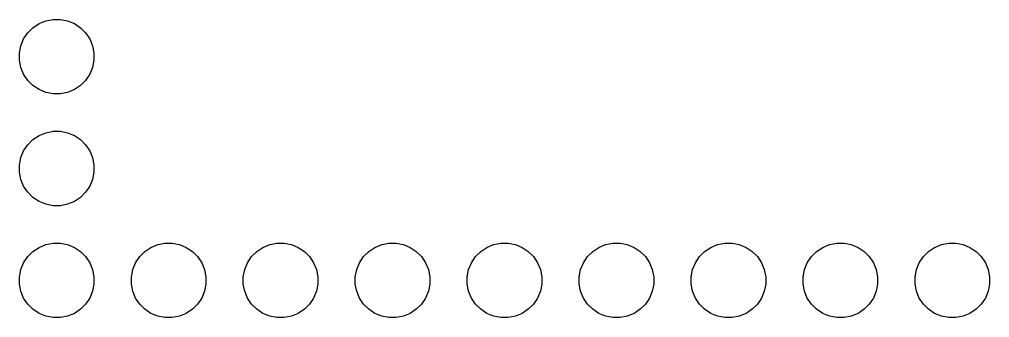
# Model space of a CAD drawing. Header units: millimetres. Extents: x 71 to 173, y -157 to -95.
# Drawn here: x 151.45 to 173.47, y -132.19 to -125.41 of the extents above; entities that cross this region are included whole.
import ezdxf

# ---------------------------------------------------------------- set-up
doc = ezdxf.new("R2010")
doc.units = ezdxf.units.MM
doc.layers.add('B.Mask', color=4, linetype='CONTINUOUS', true_color=0x02ffee)

msp = doc.modelspace()

# ---------------------------------------------------------------- linework, layer by layer
at = {"layer": 'B.Mask', "linetype": 'CONTINUOUS'}
for p, q in [((151.899313, -125.510367), (152.053258, -125.446601)), ((152.053258, -125.446601), (152.216685, -125.414093)), ((152.216685, -125.414093), (152.383315, -125.414093)), ((152.383315, -125.414093), (152.546742, -125.446601)), ((152.546742, -125.446601), (152.700687, -125.510367)), ((151.642941, -125.720766), (151.760766, -125.602941)), ((151.760766, -125.602941), (151.899313, -125.510367)), ((152.700687, -125.510367), (152.839234, -125.602941)), ((152.839234, -125.602941), (152.957059, -125.720766)), ((151.486601, -126.013258), (151.550367, -125.859313)), ((151.550367, -125.859313), (151.642941, -125.720766)), ((152.957059, -125.720766), (153.049633, -125.859313)), ((153.049633, -125.859313), (153.113399, -126.013258)), ((151.454093, -126.176685), (151.486601, -126.013258)), ((153.113399, -126.013258), (153.145907, -126.176685)), ((151.454093, -126.343315), (151.454093, -126.176685)), ((151.486601, -126.506742), (151.454093, -126.343315)), ((153.145907, -126.343315), (153.113399, -126.506742)), ((153.145907, -126.176685), (153.145907, -126.343315)), ((151.550367, -126.660687), (151.486601, -126.506742)), ((153.113399, -126.506742), (153.049633, -126.660687)), ((151.642941, -126.799234), (151.550367, -126.660687)), ((153.049633, -126.660687), (152.957059, -126.799234)), ((151.760766, -126.917059), (151.642941, -126.799234)), ((151.899313, -127.009633), (151.760766, -126.917059)), ((152.839234, -126.917059), (152.700687, -127.009633)), ((152.957059, -126.799234), (152.839234, -126.917059)), ((152.053258, -127.073399), (151.899313, -127.009633)), ((152.216685, -127.105907), (152.053258, -127.073399)), ((152.383315, -127.105907), (152.216685, -127.105907)), ((152.546742, -127.073399), (152.383315, -127.105907)), ((152.700687, -127.009633), (152.546742, -127.073399)), ((151.760766, -128.142941), (151.899313, -128.050367)), ((151.899313, -128.050367), (152.053258, -127.986601)), ((152.053258, -127.986601), (152.216685, -127.954093)), ((152.216685, -127.954093), (152.383315, -127.954093)), ((152.383315, -127.954093), (152.546742, -127.986601)), ((152.546742, -127.986601), (152.700687, -128.050367)), ((152.700687, -128.050367), (152.839234, -128.142941)), ((151.550367, -128.399313), (151.642941, -128.260766)), ((151.642941, -128.260766), (151.760766, -128.142941)), ((152.839234, -128.142941), (152.957059, -128.260766)), ((152.957059, -128.260766), (153.049633, -128.399313)), ((151.486601, -128.553258), (151.550367, -128.399313)), ((153.049633, -128.399313), (153.113399, -128.553258)), ((151.454093, -128.716685), (151.486601, -128.553258)), ((151.454093, -128.883315), (151.454093, -128.716685)), ((153.113399, -128.553258), (153.145907, -128.716685)), ((153.145907, -128.716685), (153.145907, -128.883315)), ((151.486601, -129.046742), (151.454093, -128.883315)), ((153.145907, -128.883315), (153.113399, -129.046742)), ((151.550367, -129.200687), (151.486601, -129.046742)), ((151.642941, -129.339234), (151.550367, -129.200687)), ((153.049633, -129.200687), (152.957059, -129.339234)), ((153.113399, -129.046742), (153.049633, -129.200687)), ((151.760766, -129.457059), (151.642941, -129.339234)), ((152.957059, -129.339234), (152.839234, -129.457059)), ((151.899313, -129.549633), (151.760766, -129.457059)), ((152.053258, -129.613399), (151.899313, -129.549633)), ((152.216685, -129.645907), (152.053258, -129.613399)), ((152.383315, -129.645907), (152.216685, -129.645907)), ((152.546742, -129.613399), (152.383315, -129.645907)), ((152.700687, -129.549633), (152.546742, -129.613399)), ((152.839234, -129.457059), (152.700687, -129.549633)), ((151.899313, -130.590367), (152.053258, -130.526601)), ((152.053258, -130.526601), (152.216685, -130.494093)), ((152.216685, -130.494093), (152.383315, -130.494093)), ((152.383315, -130.494093), (152.546742, -130.526601)), ((152.546742, -130.526601), (152.700687, -130.590367)), ((154.439313, -130.590367), (154.593258, -130.526601)), ((154.593258, -130.526601), (154.756685, -130.494093)), ((154.756685, -130.494093), (154.923315, -130.494093)), ((154.923315, -130.494093), (155.086742, -130.526601)), ((155.086742, -130.526601), (155.240687, -130.590367)), ((156.979313, -130.590367), (157.133258, -130.526601)), ((157.133258, -130.526601), (157.296685, -130.494093)), ((157.296685, -130.494093), (157.463315, -130.494093)), ((157.463315, -130.494093), (157.626742, -130.526601)), ((157.626742, -130.526601), (157.780687, -130.590367)), ((159.519313, -130.590367), (159.673258, -130.526601)), ((159.673258, -130.526601), (159.836685, -130.494093)), ((159.836685, -130.494093), (160.003315, -130.494093)), ((160.003315, -130.494093), (160.166742, -130.526601)), ((160.166742, -130.526601), (160.320687, -130.590367)), ((162.059313, -130.590367), (162.213258, -130.526601)), ((162.213258, -130.526601), (162.376685, -130.494093)), ((162.376685, -130.494093), (162.543315, -130.494093)), ((162.543315, -130.494093), (162.706742, -130.526601)), ((162.706742, -130.526601), (162.860687, -130.590367)), ((164.599313, -130.590367), (164.753258, -130.526601)), ((164.753258, -130.526601), (164.916685, -130.494093)), ((164.916685, -130.494093), (165.083315, -130.494093)), ((165.083315, -130.494093), (165.246742, -130.526601)), ((165.246742, -130.526601), (165.400687, -130.590367)), ((167.139313, -130.590367), (167.293258, -130.526601)), ((167.293258, -130.526601), (167.456685, -130.494093)), ((167.456685, -130.494093), (167.623315, -130.494093)), ((167.623315, -130.494093), (167.786742, -130.526601)), ((167.786742, -130.526601), (167.940687, -130.590367)), ((169.679313, -130.590367), (169.833258, -130.526601)), ((169.833258, -130.526601), (169.996685, -130.494093)), ((169.996685, -130.494093), (170.163315, -130.494093)), ((170.163315, -130.494093), (170.326742, -130.526601)), ((170.326742, -130.526601), (170.480687, -130.590367)), ((172.219313, -130.590367), (172.373258, -130.526601)), ((172.373258, -130.526601), (172.536685, -130.494093)), ((172.536685, -130.494093), (172.703315, -130.494093)), ((172.703315, -130.494093), (172.866742, -130.526601)), ((172.866742, -130.526601), (173.020687, -130.590367)), ((151.642941, -130.800766), (151.760766, -130.682941)), ((151.760766, -130.682941), (151.899313, -130.590367)), ((152.700687, -130.590367), (152.839234, -130.682941)), ((152.839234, -130.682941), (152.957059, -130.800766)), ((154.182941, -130.800766), (154.300766, -130.682941)), ((154.300766, -130.682941), (154.439313, -130.590367)), ((155.240687, -130.590367), (155.379234, -130.682941)), ((155.379234, -130.682941), (155.497059, -130.800766)), ((156.722941, -130.800766), (156.840766, -130.682941)), ((156.840766, -130.682941), (156.979313, -130.590367)), ((157.780687, -130.590367), (157.919234, -130.682941)), ((157.919234, -130.682941), (158.037059, -130.800766)), ((159.262941, -130.800766), (159.380766, -130.682941)), ((159.380766, -130.682941), (159.519313, -130.590367)), ((160.320687, -130.590367), (160.459234, -130.682941)), ((160.459234, -130.682941), (160.577059, -130.800766)), ((161.802941, -130.800766), (161.920766, -130.682941)), ((161.920766, -130.682941), (162.059313, -130.590367)), ((162.860687, -130.590367), (162.999234, -130.682941)), ((162.999234, -130.682941), (163.117059, -130.800766)), ((164.342941, -130.800766), (164.460766, -130.682941)), ((164.460766, -130.682941), (164.599313, -130.590367)), ((165.400687, -130.590367), (165.539234, -130.682941)), ((165.539234, -130.682941), (165.657059, -130.800766)), ((166.882941, -130.800766), (167.000766, -130.682941)), ((167.000766, -130.682941), (167.139313, -130.590367)), ((167.940687, -130.590367), (168.079234, -130.682941)), ((168.079234, -130.682941), (168.197059, -130.800766)), ((169.422941, -130.800766), (169.540766, -130.682941)), ((169.540766, -130.682941), (169.679313, -130.590367)), ((170.480687, -130.590367), (170.619234, -130.682941)), ((170.619234, -130.682941), (170.737059, -130.800766)), ((171.962941, -130.800766), (172.080766, -130.682941)), ((172.080766, -130.682941), (172.219313, -130.590367)), ((173.020687, -130.590367), (173.159234, -130.682941)), ((173.159234, -130.682941), (173.277059, -130.800766)), ((151.486601, -131.093258), (151.550367, -130.939313)), ((151.550367, -130.939313), (151.642941, -130.800766)), ((152.957059, -130.800766), (153.049633, -130.939313)), ((153.049633, -130.939313), (153.113399, -131.093258)), ((154.026601, -131.093258), (154.090367, -130.939313)), ((154.090367, -130.939313), (154.182941, -130.800766)), ((155.497059, -130.800766), (155.589633, -130.939313)), ((155.589633, -130.939313), (155.653399, -131.093258)), ((156.566601, -131.093258), (156.630367, -130.939313)), ((156.630367, -130.939313), (156.722941, -130.800766)), ((158.037059, -130.800766), (158.129633, -130.939313)), ((158.129633, -130.939313), (158.193399, -131.093258)), ((159.106601, -131.093258), (159.170367, -130.939313)), ((159.170367, -130.939313), (159.262941, -130.800766)), ((160.577059, -130.800766), (160.669633, -130.939313)), ((160.669633, -130.939313), (160.733399, -131.093258)), ((161.646601, -131.093258), (161.710367, -130.939313)), ((161.710367, -130.939313), (161.802941, -130.800766)), ((163.117059, -130.800766), (163.209633, -130.939313)), ((163.209633, -130.939313), (163.273399, -131.093258)), ((164.186601, -131.093258), (164.250367, -130.939313)), ((164.250367, -130.939313), (164.342941, -130.800766)), ((165.657059, -130.800766), (165.749633, -130.939313)), ((165.749633, -130.939313), (165.813399, -131.093258)), ((166.726601, -131.093258), (166.790367, -130.939313)), ((166.790367, -130.939313), (166.882941, -130.800766)), ((168.197059, -130.800766), (168.289633, -130.939313)), ((168.289633, -130.939313), (168.353399, -131.093258)), ((169.266601, -131.093258), (169.330367, -130.939313)), ((169.330367, -130.939313), (169.422941, -130.800766)), ((170.737059, -130.800766), (170.829633, -130.939313)), ((170.829633, -130.939313), (170.893399, -131.093258)), ((171.806601, -131.093258), (171.870367, -130.939313)), ((171.870367, -130.939313), (171.962941, -130.800766)), ((173.277059, -130.800766), (173.369633, -130.939313)), ((173.369633, -130.939313), (173.433399, -131.093258)), ((151.454093, -131.256685), (151.486601, -131.093258)), ((153.113399, -131.093258), (153.145907, -131.256685)), ((153.994093, -131.256685), (154.026601, -131.093258)), ((155.653399, -131.093258), (155.685907, -131.256685)), ((156.534093, -131.256685), (156.566601, -131.093258)), ((158.193399, -131.093258), (158.225907, -131.256685)), ((159.074093, -131.256685), (159.106601, -131.093258)), ((160.733399, -131.093258), (160.765907, -131.256685)), ((161.614093, -131.256685), (161.646601, -131.093258)), ((163.273399, -131.093258), (163.305907, -131.256685)), ((164.154093, -131.256685), (164.186601, -131.093258)), ((165.813399, -131.093258), (165.845907, -131.256685)), ((166.694093, -131.256685), (166.726601, -131.093258)), ((168.353399, -131.093258), (168.385907, -131.256685)), ((169.234093, -131.256685), (169.266601, -131.093258)), ((170.893399, -131.093258), (170.925907, -131.256685)), ((171.774093, -131.256685), (171.806601, -131.093258)), ((173.433399, -131.093258), (173.465907, -131.256685)), ((151.454093, -131.423315), (151.454093, -131.256685)), ((153.145907, -131.256685), (153.145907, -131.423315)), ((153.994093, -131.423315), (153.994093, -131.256685)), ((155.685907, -131.256685), (155.685907, -131.423315)), ((156.534093, -131.423315), (156.534093, -131.256685)), ((158.225907, -131.256685), (158.225907, -131.423315)), ((159.074093, -131.423315), (159.074093, -131.256685)), ((160.765907, -131.256685), (160.765907, -131.423315)), ((161.614093, -131.423315), (161.614093, -131.256685)), ((163.305907, -131.256685), (163.305907, -131.423315)), ((164.154093, -131.423315), (164.154093, -131.256685)), ((165.845907, -131.256685), (165.845907, -131.423315)), ((166.694093, -131.423315), (166.694093, -131.256685)), ((168.385907, -131.256685), (168.385907, -131.423315)), ((169.234093, -131.423315), (169.234093, -131.256685)), ((170.925907, -131.256685), (170.925907, -131.423315)), ((171.774093, -131.423315), (171.774093, -131.256685)), ((173.465907, -131.256685), (173.465907, -131.423315)), ((151.486601, -131.586742), (151.454093, -131.423315)), ((151.550367, -131.740687), (151.486601, -131.586742)), ((153.113399, -131.586742), (153.049633, -131.740687)), ((153.145907, -131.423315), (153.113399, -131.586742)), ((154.026601, -131.586742), (153.994093, -131.423315)), ((154.090367, -131.740687), (154.026601, -131.586742)), ((155.653399, -131.586742), (155.589633, -131.740687)), ((155.685907, -131.423315), (155.653399, -131.586742)), ((156.566601, -131.586742), (156.534093, -131.423315)), ((156.630367, -131.740687), (156.566601, -131.586742)), ((158.193399, -131.586742), (158.129633, -131.740687)), ((158.225907, -131.423315), (158.193399, -131.586742)), ((159.106601, -131.586742), (159.074093, -131.423315)), ((159.170367, -131.740687), (159.106601, -131.586742)), ((160.733399, -131.586742), (160.669633, -131.740687)), ((160.765907, -131.423315), (160.733399, -131.586742)), ((161.646601, -131.586742), (161.614093, -131.423315)), ((161.710367, -131.740687), (161.646601, -131.586742)), ((163.273399, -131.586742), (163.209633, -131.740687)), ((163.305907, -131.423315), (163.273399, -131.586742)), ((164.186601, -131.586742), (164.154093, -131.423315)), ((164.250367, -131.740687), (164.186601, -131.586742)), ((165.813399, -131.586742), (165.749633, -131.740687)), ((165.845907, -131.423315), (165.813399, -131.586742)), ((166.726601, -131.586742), (166.694093, -131.423315)), ((166.790367, -131.740687), (166.726601, -131.586742)), ((168.353399, -131.586742), (168.289633, -131.740687)), ((168.385907, -131.423315), (168.353399, -131.586742)), ((169.266601, -131.586742), (169.234093, -131.423315)), ((169.330367, -131.740687), (169.266601, -131.586742)), ((170.893399, -131.586742), (170.829633, -131.740687)), ((170.925907, -131.423315), (170.893399, -131.586742)), ((171.806601, -131.586742), (171.774093, -131.423315)), ((171.870367, -131.740687), (171.806601, -131.586742)), ((173.433399, -131.586742), (173.369633, -131.740687)), ((173.465907, -131.423315), (173.433399, -131.586742)), ((151.642941, -131.879234), (151.550367, -131.740687)), ((153.049633, -131.740687), (152.957059, -131.879234)), ((154.182941, -131.879234), (154.090367, -131.740687)), ((155.589633, -131.740687), (155.497059, -131.879234)), ((156.722941, -131.879234), (156.630367, -131.740687)), ((158.129633, -131.740687), (158.037059, -131.879234)), ((159.262941, -131.879234), (159.170367, -131.740687)), ((160.669633, -131.740687), (160.577059, -131.879234)), ((161.802941, -131.879234), (161.710367, -131.740687)), ((163.209633, -131.740687), (163.117059, -131.879234)), ((164.342941, -131.879234), (164.250367, -131.740687)), ((165.749633, -131.740687), (165.657059, -131.879234)), ((166.882941, -131.879234), (166.790367, -131.740687)), ((168.289633, -131.740687), (168.197059, -131.879234)), ((169.422941, -131.879234), (169.330367, -131.740687)), ((170.829633, -131.740687), (170.737059, -131.879234)), ((171.962941, -131.879234), (171.870367, -131.740687)), ((173.369633, -131.740687), (173.277059, -131.879234)), ((151.760766, -131.997059), (151.642941, -131.879234)), ((151.899313, -132.089633), (151.760766, -131.997059)), ((152.839234, -131.997059), (152.700687, -132.089633)), ((152.957059, -131.879234), (152.839234, -131.997059)), ((154.300766, -131.997059), (154.182941, -131.879234)), ((154.439313, -132.089633), (154.300766, -131.997059)), ((155.379234, -131.997059), (155.240687, -132.089633)), ((155.497059, -131.879234), (155.379234, -131.997059)), ((156.840766, -131.997059), (156.722941, -131.879234)), ((156.979313, -132.089633), (156.840766, -131.997059)), ((157.919234, -131.997059), (157.780687, -132.089633)), ((158.037059, -131.879234), (157.919234, -131.997059)), ((159.380766, -131.997059), (159.262941, -131.879234)), ((159.519313, -132.089633), (159.380766, -131.997059)), ((160.459234, -131.997059), (160.320687, -132.089633)), ((160.577059, -131.879234), (160.459234, -131.997059)), ((161.920766, -131.997059), (161.802941, -131.879234)), ((162.059313, -132.089633), (161.920766, -131.997059)), ((162.999234, -131.997059), (162.860687, -132.089633)), ((163.117059, -131.879234), (162.999234, -131.997059)), ((164.460766, -131.997059), (164.342941, -131.879234)), ((164.599313, -132.089633), (164.460766, -131.997059)), ((165.539234, -131.997059), (165.400687, -132.089633)), ((165.657059, -131.879234), (165.539234, -131.997059)), ((167.000766, -131.997059), (166.882941, -131.879234)), ((167.139313, -132.089633), (167.000766, -131.997059)), ((168.079234, -131.997059), (167.940687, -132.089633)), ((168.197059, -131.879234), (168.079234, -131.997059)), ((169.540766, -131.997059), (169.422941, -131.879234)), ((169.679313, -132.089633), (169.540766, -131.997059)), ((170.619234, -131.997059), (170.480687, -132.089633)), ((170.737059, -131.879234), (170.619234, -131.997059)), ((172.080766, -131.997059), (171.962941, -131.879234)), ((172.219313, -132.089633), (172.080766, -131.997059)), ((173.159234, -131.997059), (173.020687, -132.089633)), ((173.277059, -131.879234), (173.159234, -131.997059)), ((152.053258, -132.153399), (151.899313, -132.089633)), ((152.216685, -132.185907), (152.053258, -132.153399)), ((152.383315, -132.185907), (152.216685, -132.185907)), ((152.546742, -132.153399), (152.383315, -132.185907)), ((152.700687, -132.089633), (152.546742, -132.153399)), ((154.593258, -132.153399), (154.439313, -132.089633)), ((154.756685, -132.185907), (154.593258, -132.153399)), ((154.923315, -132.185907), (154.756685, -132.185907)), ((155.086742, -132.153399), (154.923315, -132.185907)), ((155.240687, -132.089633), (155.086742, -132.153399)), ((157.133258, -132.153399), (156.979313, -132.089633)), ((157.296685, -132.185907), (157.133258, -132.153399)), ((157.463315, -132.185907), (157.296685, -132.185907)), ((157.626742, -132.153399), (157.463315, -132.185907)), ((157.780687, -132.089633), (157.626742, -132.153399)), ((159.673258, -132.153399), (159.519313, -132.089633)), ((159.836685, -132.185907), (159.673258, -132.153399)), ((160.003315, -132.185907), (159.836685, -132.185907)), ((160.166742, -132.153399), (160.003315, -132.185907)), ((160.320687, -132.089633), (160.166742, -132.153399)), ((162.213258, -132.153399), (162.059313, -132.089633)), ((162.376685, -132.185907), (162.213258, -132.153399)), ((162.543315, -132.185907), (162.376685, -132.185907)), ((162.706742, -132.153399), (162.543315, -132.185907)), ((162.860687, -132.089633), (162.706742, -132.153399)), ((164.753258, -132.153399), (164.599313, -132.089633)), ((164.916685, -132.185907), (164.753258, -132.153399)), ((165.083315, -132.185907), (164.916685, -132.185907)), ((165.246742, -132.153399), (165.083315, -132.185907)), ((165.400687, -132.089633), (165.246742, -132.153399)), ((167.293258, -132.153399), (167.139313, -132.089633)), ((167.456685, -132.185907), (167.293258, -132.153399)), ((167.623315, -132.185907), (167.456685, -132.185907)), ((167.786742, -132.153399), (167.623315, -132.185907)), ((167.940687, -132.089633), (167.786742, -132.153399)), ((169.833258, -132.153399), (169.679313, -132.089633)), ((169.996685, -132.185907), (169.833258, -132.153399)), ((170.163315, -132.185907), (169.996685, -132.185907)), ((170.326742, -132.153399), (170.163315, -132.185907)), ((170.480687, -132.089633), (170.326742, -132.153399)), ((172.373258, -132.153399), (172.219313, -132.089633)), ((172.536685, -132.185907), (172.373258, -132.153399)), ((172.703315, -132.185907), (172.536685, -132.185907)), ((172.866742, -132.153399), (172.703315, -132.185907)), ((173.020687, -132.089633), (172.866742, -132.153399))]:
    msp.add_line(p, q, dxfattribs=at)

doc.saveas('drawing.dxf')
